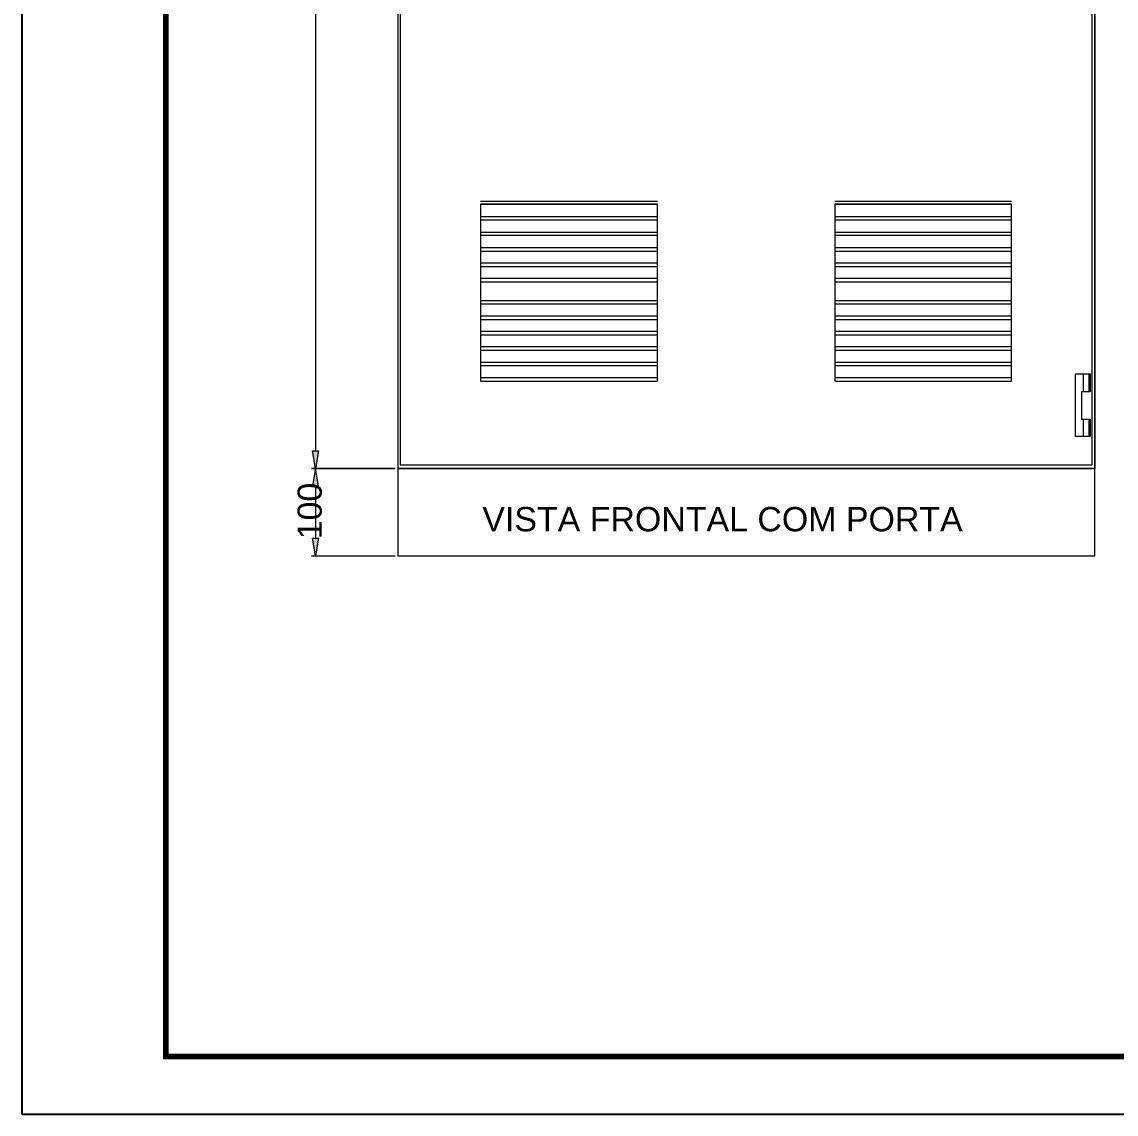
# Model space of a CAD drawing. Header units: millimetres. Extents: x 1004 to 59588, y 686 to 38112.
# Drawn here: x 42499 to 43751, y 35341 to 36592 of the extents above; entities that cross this region are included whole.
import ezdxf

# ---------------------------------------------------------------- set-up
doc = ezdxf.new("R2010")
doc.units = ezdxf.units.MM
for name, color, linetype in [('ARQ-FOLHA', 7, 'Continuous'), ('PDF4_Geometry', 7, 'Continuous'), ('PDF4_Text', 7, 'Continuous')]:
    doc.layers.add(name, color=color, linetype=linetype)
doc.styles.add('PDF Arial', font='arial.ttf')

# ---------------------------------------------------------------- blocks, each defined once
blk = doc.blocks.new('FOLHA A2')
at = {"layer": 'ARQ-FOLHA'}
for p, q in [((0, 0), (0, -420)), ((0, -420), (594, -420))]:
    blk.add_line(p, q, dxfattribs=at)
at = {"layer": 'ARQ-FOLHA', "const_width": 1}
blk.add_lwpolyline([(25, -410), (584, -410), (584, -10), (25, -10), (25, -410)], dxfattribs=at)

msp = doc.modelspace()

# ---------------------------------------------------------------- hatches: boundary and pattern name
at = {"layer": 'PDF4_Geometry', "transparency": 33554559}
for points in [[(42831.21, 36100.39), (42838.27, 36100.39), (42834.74, 36080.39), (42834.74, 36080.39)], [(42831.21, 36060.39), (42838.27, 36060.39), (42834.74, 36080.39), (42834.74, 36080.39)], [(42831.21, 36000.39), (42838.27, 36000.39), (42834.74, 35980.39), (42834.74, 35980.39)]]:
    msp.add_hatch(color=256, dxfattribs=at).paths.add_polyline_path(points)

# ---------------------------------------------------------------- linework, layer by layer
at = {"layer": 'PDF4_Geometry', "lineweight": 0}
for points in [[(42928.86, 37975.69), (42928.86, 36080.39), (43727.1, 36080.39), (43727.1, 37975.69), (42928.86, 37975.69), (43727.1, 37975.69), (43727.1, 36080.39), (42928.86, 36080.39), (42928.86, 35980.39), (43727.1, 35980.39), (43727.1, 36080.39), (42928.86, 36080.39), (42928.86, 35980.39)], [(43023.57, 36386.27), (43226.51, 36386.27)], [(43023.57, 36382.74), (43226.51, 36382.74)], [(43429.45, 36386.27), (43631.8, 36386.27)], [(43429.45, 36382.74), (43631.8, 36382.74)], [(43023.57, 36368.63), (43226.51, 36368.63)], [(43023.57, 36365.1), (43226.51, 36365.1)], [(43429.45, 36368.63), (43631.8, 36368.63)], [(43429.45, 36365.1), (43631.8, 36365.1)], [(43023.57, 36350.98), (43226.51, 36350.98)], [(43023.57, 36347.45), (43226.51, 36347.45)], [(43429.45, 36350.98), (43631.8, 36350.98)], [(43429.45, 36347.45), (43631.8, 36347.45)], [(43023.57, 36333.33), (43226.51, 36333.33)], [(43429.45, 36333.33), (43631.8, 36333.33)], [(43023.57, 36329.21), (43226.51, 36329.21)], [(43429.45, 36329.21), (43631.8, 36329.21)], [(43023.57, 36315.69), (43226.51, 36315.69)], [(43023.57, 36311.57), (43226.51, 36311.57)], [(43429.45, 36315.69), (43631.8, 36315.69)], [(43429.45, 36311.57), (43631.8, 36311.57)], [(43023.57, 36298.04), (43226.51, 36298.04)], [(43429.45, 36298.04), (43631.8, 36298.04)], [(43023.57, 36293.92), (43226.51, 36293.92)], [(43429.45, 36293.92), (43631.8, 36293.92)], [(43023.57, 36272.74), (43226.51, 36272.74)], [(43429.45, 36272.74), (43631.8, 36272.74)], [(43023.57, 36268.63), (43226.51, 36268.63)], [(43429.45, 36268.63), (43631.8, 36268.63)], [(43023.57, 36255.1), (43226.51, 36255.1)], [(43023.57, 36250.98), (43226.51, 36250.98)], [(43429.45, 36255.1), (43631.8, 36255.1)], [(43429.45, 36250.98), (43631.8, 36250.98)], [(43023.57, 36237.45), (43226.51, 36237.45)], [(43023.57, 36233.33), (43226.51, 36233.33)], [(43429.45, 36237.45), (43631.8, 36237.45)], [(43429.45, 36233.33), (43631.8, 36233.33)], [(43023.57, 36219.8), (43226.51, 36219.8)], [(43429.45, 36219.8), (43631.8, 36219.8)], [(43023.57, 36215.69), (43226.51, 36215.69)], [(43429.45, 36215.69), (43631.8, 36215.69)], [(43023.57, 36202.16), (43226.51, 36202.16)], [(43023.57, 36198.04), (43226.51, 36198.04)], [(43429.45, 36202.16), (43631.8, 36202.16)], [(43429.45, 36198.04), (43631.8, 36198.04)], [(43023.57, 36184.51), (43226.51, 36184.51)], [(43429.45, 36184.51), (43631.8, 36184.51)], [(43713.57, 36188.63), (43713.57, 36168.04)], [(43720.04, 36188.63), (43720.04, 36168.04)], [(43713.57, 36136.86), (43713.57, 36116.86)], [(43720.04, 36136.86), (43720.04, 36116.86)]]:
    msp.add_lwpolyline(points, dxfattribs=at)
for points in [[(42931.8, 36084.51), (43724.16, 36084.51), (43724.16, 37972.74), (42931.8, 37972.74)], [(43023.57, 36180.39), (43226.51, 36180.39), (43226.51, 36382.74), (43023.57, 36382.74)], [(43429.45, 36180.39), (43631.8, 36180.39), (43631.8, 36382.74), (43429.45, 36382.74)], [(43721.8, 36188.63), (43721.8, 36168.04), (43711.8, 36168.04), (43711.8, 36136.86), (43721.8, 36136.86), (43721.8, 36116.86), (43711.8, 36116.86), (43704.74, 36116.86), (43704.74, 36188.63), (43711.8, 36188.63)], [(42834.74, 36080.39), (42831.21, 36100.39), (42838.27, 36100.39)], [(42831.21, 36060.39), (42838.27, 36060.39), (42834.74, 36080.39)], [(42834.74, 35980.39), (42831.21, 36000.39), (42838.27, 36000.39)]]:
    msp.add_lwpolyline(points, close=True, dxfattribs=at)
at = {"layer": 'PDF4_Geometry', "lineweight": 18}
for points in [[(42834.74, 37956.27), (42834.74, 36100.39)], [(42834.74, 36060.39), (42834.74, 36000.39)], [(42830.04, 35980.39), (42925.92, 35980.39)]]:
    msp.add_lwpolyline(points, dxfattribs=at)
msp.add_lwpolyline([(42925.92, 36080.39), (42830.04, 36080.39)], close=True, dxfattribs=at)

# ---------------------------------------------------------------- block references
at = {"layer": 'ARQ-FOLHA', "xscale": 6.595981259956956, "yscale": 6.595981259956956, "zscale": 6.595981259956956}
msp.add_blockref('FOLHA A2', (42498.59, 38111.64), dxfattribs=at)

# ---------------------------------------------------------------- texts
at = {"layer": 'PDF4_Text', "insert": (42842.39, 35999.22), "char_height": 27.791, "attachment_point": 7, "rotation": 90, "style": 'PDF Arial'}
msp.add_mtext('100', dxfattribs=at)
at = {"layer": 'PDF4_Text', "insert": (43025.78, 36008.04), "char_height": 27.7907, "attachment_point": 7, "style": 'PDF Arial'}
msp.add_mtext('VISTA FRONTAL COM PORTA', dxfattribs=at)

doc.saveas('drawing.dxf')
